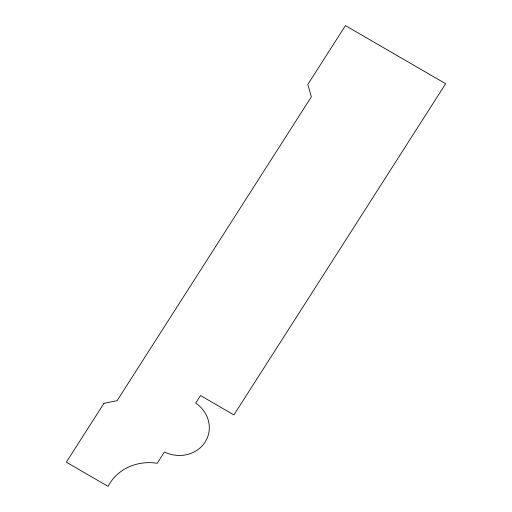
<?xml version="1.0" encoding="UTF-8"?>
<svg xmlns="http://www.w3.org/2000/svg" width="512" height="512" viewBox="0 0 512 512"><rect width="100%" height="100%" fill="white"/><g stroke="black" fill="none" stroke-linecap="round" stroke-linejoin="round"><path stroke-width="0.77" d="M103.955 403.334L66.33 462.189L108.09 486.4A48.102 44.013 16.7 0 1 157.21 463.29L164.429 452A31.642 28.954 16.7 0 0 205.126 442.061A31.642 28.954 16.7 0 0 195.706 403.072L200.518 395.546L233.926 414.912L445.67 83.712L345.446 25.6L307.814 84.454L311.36 96.826L117.12 400.646L103.955 403.334"/></g></svg>
